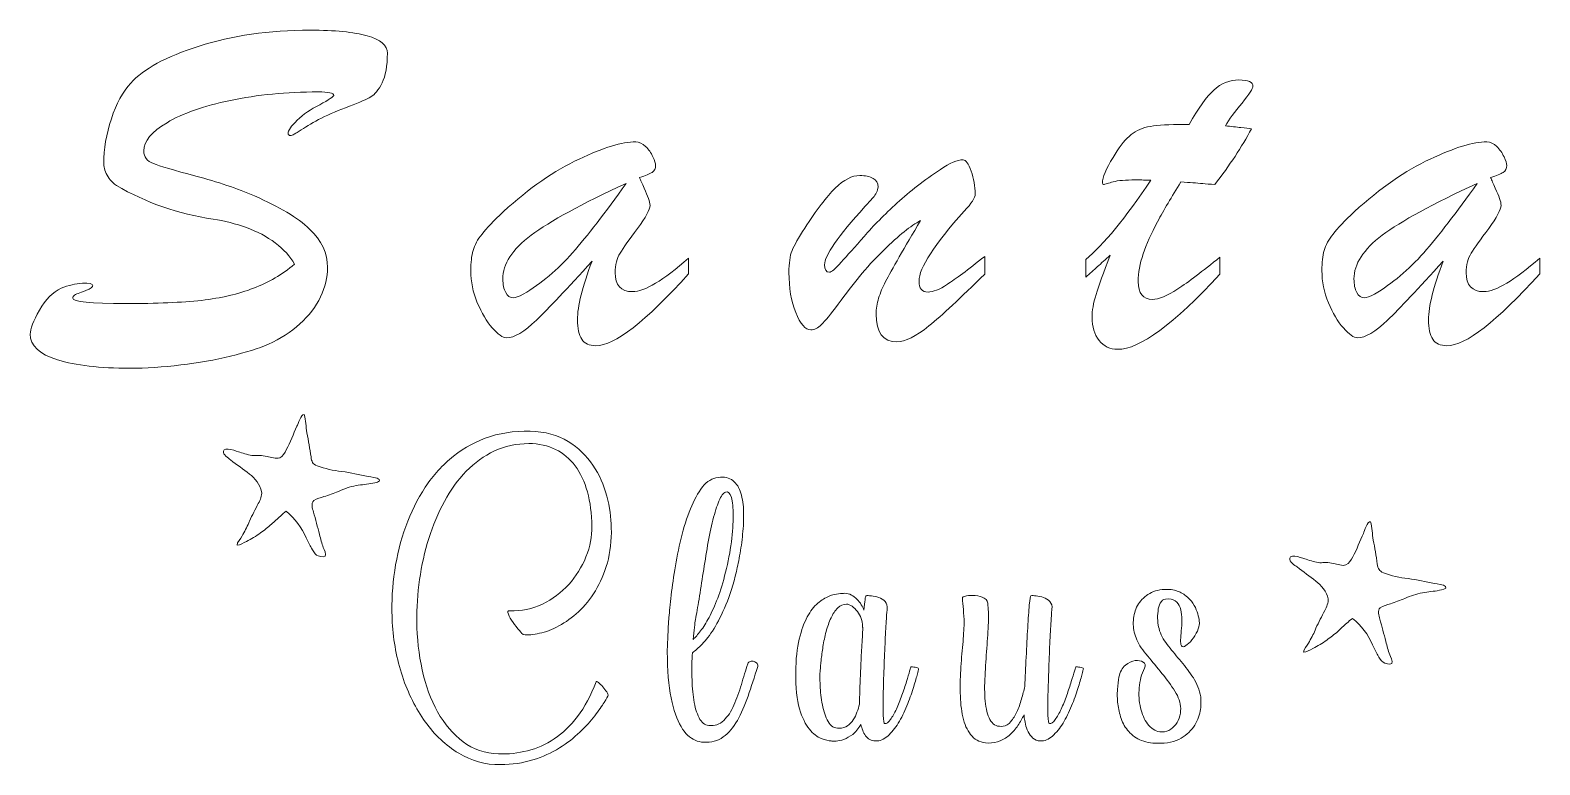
# Model space of a CAD drawing. Header units: inches. Extents: x 2 to 12.7, y -15.2 to -1.7.
# Drawn here: x 2.05 to 12.65, y -6.85 to -1.69 of the extents above; entities that cross this region are included whole.
import ezdxf

# ---------------------------------------------------------------- set-up
doc = ezdxf.new("R2010")
doc.units = ezdxf.units.IN
doc.header["$MEASUREMENT"] = 0
doc.layers.add('Layer 1', color=7, linetype='Continuous')

# ---------------------------------------------------------------- blocks, each defined once
blk = doc.blocks.new('block 2')
at = {"layer": 'Layer 1', "lineweight": 0}
for points, knots in [([(5.189, -3.604), (5.158, -3.531), (5.143, -3.456), (5.143, -3.378), (5.143, -3.322), (5.148, -3.274), (5.159, -3.237), (5.17, -3.199), (5.191, -3.16), (5.222, -3.121), (5.253, -3.081), (5.303, -3.029), (5.372, -2.964), (5.554, -2.798), (5.731, -2.675), (5.903, -2.595), (6.074, -2.514), (6.207, -2.474), (6.301, -2.474), (6.326, -2.474), (6.349, -2.485), (6.371, -2.506), (6.392, -2.527), (6.41, -2.551), (6.422, -2.579), (6.435, -2.606), (6.441, -2.627), (6.441, -2.64), (6.441, -2.661), (6.433, -2.677), (6.416, -2.688), (6.399, -2.698), (6.37, -2.71), (6.328, -2.724), (6.336, -2.744), (6.347, -2.768), (6.36, -2.798), (6.373, -2.828), (6.383, -2.853), (6.391, -2.871), (6.398, -2.89), (6.402, -2.906), (6.402, -2.921), (6.402, -2.95), (6.372, -3.003), (6.314, -3.082), (6.256, -3.16), (6.215, -3.218), (6.192, -3.256), (6.168, -3.293), (6.157, -3.338), (6.157, -3.392), (6.157, -3.481), (6.197, -3.526), (6.279, -3.526), (6.363, -3.526), (6.495, -3.447), (6.673, -3.29), (6.673, -3.29), (6.673, -3.4), (6.673, -3.4), (6.37, -3.737), (6.152, -3.906), (6.022, -3.906), (5.975, -3.906), (5.942, -3.89), (5.922, -3.86), (5.902, -3.829), (5.892, -3.784), (5.892, -3.724), (5.892, -3.629), (5.926, -3.491), (5.995, -3.311), (5.819, -3.506), (5.689, -3.644), (5.604, -3.726), (5.519, -3.809), (5.449, -3.85), (5.393, -3.85), (5.367, -3.85), (5.334, -3.827), (5.294, -3.781), (5.255, -3.736), (5.22, -3.677), (5.189, -3.604)], [0, 0, 0, 0, 1, 1, 1, 2, 2, 2, 3, 3, 3, 4, 4, 4, 5, 5, 5, 6, 6, 6, 7, 7, 7, 8, 8, 8, 9, 9, 9, 10, 10, 10, 11, 11, 11, 12, 12, 12, 13, 13, 13, 14, 14, 14, 15, 15, 15, 16, 16, 16, 17, 17, 17, 18, 18, 18, 19, 19, 19, 20, 20, 20, 21, 21, 21, 22, 22, 22, 23, 23, 23, 24, 24, 24, 25, 25, 25, 26, 26, 26, 27, 27, 27, 28, 28, 28, 28]), ([(5.368, -3.437), (5.368, -3.476), (5.375, -3.507), (5.388, -3.532), (5.401, -3.557), (5.419, -3.569), (5.442, -3.569), (5.455, -3.569), (5.479, -3.56), (5.512, -3.544), (5.638, -3.469), (5.753, -3.372), (5.858, -3.253), (5.962, -3.133), (6.088, -2.971), (6.234, -2.766), (5.922, -2.909), (5.7, -3.03), (5.567, -3.13), (5.434, -3.229), (5.368, -3.332), (5.368, -3.437)], [0, 0, 0, 0, 1, 1, 1, 2, 2, 2, 3, 3, 3, 4, 4, 4, 5, 5, 5, 6, 6, 6, 7, 7, 7, 7])]:
    blk.add_open_spline(points, degree=3, knots=knots, dxfattribs=at)
blk = doc.blocks.new('block 3')
at = {"layer": 'Layer 1', "lineweight": 0}
for points, knots in [([(11.166, -3.604), (11.135, -3.531), (11.12, -3.456), (11.12, -3.378), (11.12, -3.322), (11.125, -3.274), (11.136, -3.237), (11.147, -3.199), (11.168, -3.16), (11.199, -3.121), (11.23, -3.081), (11.28, -3.029), (11.348, -2.964), (11.531, -2.798), (11.708, -2.675), (11.88, -2.595), (12.051, -2.514), (12.184, -2.474), (12.277, -2.474), (12.303, -2.474), (12.326, -2.485), (12.348, -2.506), (12.369, -2.527), (12.386, -2.551), (12.399, -2.579), (12.412, -2.606), (12.418, -2.627), (12.418, -2.64), (12.418, -2.661), (12.409, -2.677), (12.393, -2.688), (12.376, -2.698), (12.346, -2.71), (12.304, -2.724), (12.313, -2.744), (12.324, -2.768), (12.337, -2.798), (12.35, -2.828), (12.36, -2.853), (12.367, -2.871), (12.375, -2.89), (12.378, -2.906), (12.378, -2.921), (12.378, -2.95), (12.349, -3.003), (12.291, -3.082), (12.233, -3.16), (12.192, -3.218), (12.168, -3.256), (12.145, -3.293), (12.133, -3.338), (12.133, -3.392), (12.133, -3.481), (12.174, -3.526), (12.256, -3.526), (12.34, -3.526), (12.471, -3.447), (12.65, -3.29), (12.65, -3.29), (12.65, -3.4), (12.65, -3.4), (12.346, -3.737), (12.129, -3.906), (11.998, -3.906), (11.952, -3.906), (11.918, -3.89), (11.898, -3.86), (11.879, -3.829), (11.869, -3.784), (11.869, -3.724), (11.869, -3.629), (11.903, -3.491), (11.971, -3.311), (11.796, -3.506), (11.666, -3.644), (11.581, -3.726), (11.495, -3.809), (11.425, -3.85), (11.37, -3.85), (11.344, -3.85), (11.311, -3.827), (11.271, -3.781), (11.231, -3.736), (11.196, -3.677), (11.166, -3.604)], [0, 0, 0, 0, 1, 1, 1, 2, 2, 2, 3, 3, 3, 4, 4, 4, 5, 5, 5, 6, 6, 6, 7, 7, 7, 8, 8, 8, 9, 9, 9, 10, 10, 10, 11, 11, 11, 12, 12, 12, 13, 13, 13, 14, 14, 14, 15, 15, 15, 16, 16, 16, 17, 17, 17, 18, 18, 18, 19, 19, 19, 20, 20, 20, 21, 21, 21, 22, 22, 22, 23, 23, 23, 24, 24, 24, 25, 25, 25, 26, 26, 26, 27, 27, 27, 28, 28, 28, 28]), ([(11.345, -3.437), (11.345, -3.476), (11.351, -3.507), (11.365, -3.532), (11.378, -3.557), (11.396, -3.569), (11.419, -3.569), (11.432, -3.569), (11.455, -3.56), (11.489, -3.544), (11.615, -3.469), (11.73, -3.372), (11.835, -3.253), (11.939, -3.133), (12.064, -2.971), (12.211, -2.766), (11.899, -2.909), (11.676, -3.03), (11.544, -3.13), (11.411, -3.229), (11.345, -3.332), (11.345, -3.437)], [0, 0, 0, 0, 1, 1, 1, 2, 2, 2, 3, 3, 3, 4, 4, 4, 5, 5, 5, 6, 6, 6, 7, 7, 7, 7])]:
    blk.add_open_spline(points, degree=3, knots=knots, dxfattribs=at)
blk = doc.blocks.new('block 4')
at = {"layer": 'Layer 1', "lineweight": 0}
for points, knots in [([(6.614, -5.285), (6.631, -5.209), (6.652, -5.139), (6.676, -5.076), (6.7, -5.012), (6.727, -4.958), (6.758, -4.914), (6.789, -4.869), (6.824, -4.843), (6.864, -4.834), (6.909, -4.824), (6.946, -4.828), (6.974, -4.846), (7.002, -4.864), (7.022, -4.891), (7.035, -4.928), (7.048, -4.964), (7.056, -5.007), (7.058, -5.057), (7.06, -5.107), (7.059, -5.158), (7.054, -5.21), (7.049, -5.262), (7.043, -5.313), (7.034, -5.363), (7.025, -5.413), (7.017, -5.455), (7.008, -5.491), (6.987, -5.583), (6.963, -5.661), (6.935, -5.726), (6.907, -5.792), (6.879, -5.847), (6.851, -5.893), (6.822, -5.939), (6.795, -5.975), (6.768, -6.001), (6.742, -6.028), (6.719, -6.048), (6.699, -6.062), (6.696, -6.116), (6.695, -6.172), (6.696, -6.231), (6.697, -6.29), (6.701, -6.344), (6.709, -6.394), (6.717, -6.444), (6.729, -6.486), (6.746, -6.519), (6.763, -6.552), (6.785, -6.57), (6.814, -6.573), (6.856, -6.578), (6.891, -6.566), (6.919, -6.538), (6.948, -6.511), (6.972, -6.474), (6.991, -6.43), (7.011, -6.386), (7.028, -6.337), (7.043, -6.286), (7.058, -6.234), (7.073, -6.186), (7.088, -6.141), (7.091, -6.131), (7.098, -6.125), (7.106, -6.123), (7.115, -6.12), (7.123, -6.121), (7.132, -6.124), (7.141, -6.127), (7.148, -6.132), (7.153, -6.138), (7.159, -6.145), (7.16, -6.152), (7.158, -6.16), (7.135, -6.233), (7.112, -6.302), (7.09, -6.367), (7.067, -6.432), (7.042, -6.49), (7.015, -6.538), (6.987, -6.587), (6.954, -6.626), (6.916, -6.654), (6.879, -6.682), (6.832, -6.695), (6.777, -6.691), (6.737, -6.689), (6.7, -6.672), (6.666, -6.641), (6.632, -6.61), (6.604, -6.561), (6.58, -6.495), (6.557, -6.428), (6.54, -6.341), (6.53, -6.234), (6.52, -6.126), (6.521, -5.996), (6.532, -5.841), (6.535, -5.809), (6.539, -5.763), (6.545, -5.703), (6.551, -5.643), (6.56, -5.578), (6.571, -5.506), (6.582, -5.435), (6.596, -5.361), (6.614, -5.285)], [0, 0, 0, 0, 1, 1, 1, 2, 2, 2, 3, 3, 3, 4, 4, 4, 5, 5, 5, 6, 6, 6, 7, 7, 7, 8, 8, 8, 9, 9, 9, 10, 10, 10, 11, 11, 11, 12, 12, 12, 13, 13, 13, 14, 14, 14, 15, 15, 15, 16, 16, 16, 17, 17, 17, 18, 18, 18, 19, 19, 19, 20, 20, 20, 21, 21, 21, 22, 22, 22, 23, 23, 23, 24, 24, 24, 25, 25, 25, 26, 26, 26, 27, 27, 27, 28, 28, 28, 29, 29, 29, 30, 30, 30, 31, 31, 31, 32, 32, 32, 33, 33, 33, 34, 34, 34, 35, 35, 35, 36, 36, 36, 36]), ([(6.704, -5.969), (6.72, -5.954), (6.738, -5.934), (6.757, -5.909), (6.776, -5.884), (6.796, -5.852), (6.816, -5.814), (6.837, -5.777), (6.857, -5.732), (6.877, -5.679), (6.896, -5.627), (6.915, -5.566), (6.932, -5.497), (6.951, -5.425), (6.964, -5.354), (6.973, -5.284), (6.981, -5.214), (6.986, -5.152), (6.986, -5.098), (6.986, -5.044), (6.981, -5.002), (6.973, -4.971), (6.964, -4.94), (6.951, -4.928), (6.932, -4.934), (6.916, -4.94), (6.901, -4.961), (6.886, -4.997), (6.871, -5.033), (6.857, -5.077), (6.843, -5.13), (6.83, -5.183), (6.817, -5.242), (6.806, -5.307), (6.795, -5.372), (6.785, -5.437), (6.775, -5.501), (6.765, -5.566), (6.755, -5.627), (6.746, -5.685), (6.737, -5.742), (6.728, -5.791), (6.721, -5.83), (6.719, -5.841), (6.716, -5.859), (6.713, -5.884), (6.71, -5.909), (6.707, -5.937), (6.704, -5.969)], [0, 0, 0, 0, 1, 1, 1, 2, 2, 2, 3, 3, 3, 4, 4, 4, 5, 5, 5, 6, 6, 6, 7, 7, 7, 8, 8, 8, 9, 9, 9, 10, 10, 10, 11, 11, 11, 12, 12, 12, 13, 13, 13, 14, 14, 14, 15, 15, 15, 16, 16, 16, 16])]:
    blk.add_open_spline(points, degree=3, knots=knots, dxfattribs=at)
blk = doc.blocks.new('block 5')
at = {"layer": 'Layer 1', "lineweight": 0}
for points, knots in [([(8.039, -6.357), (8.038, -6.414), (8.038, -6.462), (8.039, -6.501), (8.041, -6.54), (8.044, -6.56), (8.049, -6.56), (8.062, -6.561), (8.076, -6.552), (8.09, -6.532), (8.104, -6.512), (8.118, -6.487), (8.132, -6.458), (8.145, -6.428), (8.158, -6.396), (8.171, -6.361), (8.183, -6.327), (8.194, -6.295), (8.203, -6.265), (8.212, -6.236), (8.22, -6.211), (8.225, -6.191), (8.231, -6.171), (8.234, -6.162), (8.236, -6.162), (8.237, -6.162), (8.24, -6.162), (8.246, -6.162), (8.251, -6.163), (8.257, -6.164), (8.263, -6.164), (8.27, -6.165), (8.275, -6.166), (8.28, -6.168), (8.285, -6.17), (8.287, -6.173), (8.287, -6.176), (8.287, -6.179), (8.284, -6.193), (8.277, -6.219), (8.27, -6.245), (8.261, -6.277), (8.249, -6.314), (8.238, -6.352), (8.223, -6.393), (8.205, -6.436), (8.187, -6.48), (8.167, -6.52), (8.145, -6.557), (8.123, -6.593), (8.098, -6.623), (8.071, -6.648), (8.044, -6.672), (8.015, -6.683), (7.986, -6.682), (7.97, -6.682), (7.956, -6.678), (7.945, -6.672), (7.934, -6.665), (7.924, -6.656), (7.915, -6.645), (7.907, -6.634), (7.9, -6.621), (7.895, -6.608), (7.89, -6.594), (7.886, -6.581), (7.882, -6.567), (7.865, -6.597), (7.846, -6.619), (7.825, -6.636), (7.804, -6.652), (7.783, -6.663), (7.763, -6.671), (7.742, -6.678), (7.724, -6.682), (7.708, -6.683), (7.692, -6.683), (7.68, -6.683), (7.673, -6.682), (7.655, -6.681), (7.633, -6.675), (7.604, -6.664), (7.576, -6.654), (7.548, -6.632), (7.521, -6.599), (7.494, -6.567), (7.471, -6.519), (7.451, -6.456), (7.432, -6.393), (7.423, -6.308), (7.425, -6.2), (7.426, -6.108), (7.434, -6.03), (7.45, -5.966), (7.465, -5.903), (7.484, -5.85), (7.506, -5.81), (7.528, -5.769), (7.553, -5.737), (7.58, -5.714), (7.607, -5.692), (7.634, -5.675), (7.659, -5.665), (7.684, -5.655), (7.706, -5.65), (7.725, -5.648), (7.745, -5.646), (7.759, -5.645), (7.767, -5.645), (7.786, -5.645), (7.802, -5.649), (7.816, -5.657), (7.83, -5.665), (7.843, -5.675), (7.855, -5.687), (7.867, -5.698), (7.877, -5.711), (7.885, -5.725), (7.893, -5.738), (7.899, -5.751), (7.904, -5.763), (7.907, -5.733), (7.909, -5.708), (7.912, -5.69), (7.914, -5.672), (7.916, -5.663), (7.919, -5.662), (7.926, -5.66), (7.939, -5.661), (7.956, -5.663), (7.973, -5.664), (7.991, -5.668), (8.008, -5.675), (8.025, -5.681), (8.04, -5.69), (8.052, -5.703), (8.065, -5.716), (8.07, -5.734), (8.067, -5.756), (8.066, -5.761), (8.064, -5.784), (8.062, -5.825), (8.059, -5.867), (8.056, -5.917), (8.053, -5.977), (8.05, -6.037), (8.047, -6.101), (8.045, -6.169), (8.042, -6.237), (8.041, -6.299), (8.039, -6.357)], [0, 0, 0, 0, 1, 1, 1, 2, 2, 2, 3, 3, 3, 4, 4, 4, 5, 5, 5, 6, 6, 6, 7, 7, 7, 8, 8, 8, 9, 9, 9, 10, 10, 10, 11, 11, 11, 12, 12, 12, 13, 13, 13, 14, 14, 14, 15, 15, 15, 16, 16, 16, 17, 17, 17, 18, 18, 18, 19, 19, 19, 20, 20, 20, 21, 21, 21, 22, 22, 22, 23, 23, 23, 24, 24, 24, 25, 25, 25, 26, 26, 26, 27, 27, 27, 28, 28, 28, 29, 29, 29, 30, 30, 30, 31, 31, 31, 32, 32, 32, 33, 33, 33, 34, 34, 34, 35, 35, 35, 36, 36, 36, 37, 37, 37, 38, 38, 38, 39, 39, 39, 40, 40, 40, 41, 41, 41, 42, 42, 42, 43, 43, 43, 44, 44, 44, 45, 45, 45, 46, 46, 46, 47, 47, 47, 48, 48, 48, 49, 49, 49, 50, 50, 50, 50]), ([(7.897, -5.884), (7.894, -5.886), (7.893, -5.883), (7.893, -5.873), (7.894, -5.857), (7.892, -5.84), (7.885, -5.822), (7.878, -5.804), (7.869, -5.788), (7.858, -5.773), (7.847, -5.758), (7.834, -5.746), (7.821, -5.736), (7.807, -5.726), (7.794, -5.721), (7.782, -5.721), (7.759, -5.721), (7.738, -5.73), (7.72, -5.748), (7.702, -5.766), (7.686, -5.789), (7.673, -5.818), (7.659, -5.847), (7.648, -5.879), (7.638, -5.914), (7.629, -5.95), (7.622, -5.984), (7.616, -6.019), (7.611, -6.054), (7.606, -6.086), (7.603, -6.115), (7.6, -6.145), (7.598, -6.168), (7.597, -6.186), (7.594, -6.21), (7.594, -6.245), (7.596, -6.291), (7.598, -6.337), (7.603, -6.382), (7.612, -6.428), (7.62, -6.474), (7.634, -6.513), (7.652, -6.546), (7.671, -6.578), (7.697, -6.594), (7.73, -6.593), (7.754, -6.593), (7.773, -6.587), (7.789, -6.575), (7.805, -6.564), (7.819, -6.549), (7.829, -6.533), (7.84, -6.516), (7.848, -6.498), (7.855, -6.479), (7.862, -6.46), (7.868, -6.442), (7.873, -6.424), (7.873, -6.392), (7.874, -6.354), (7.875, -6.311), (7.877, -6.267), (7.879, -6.22), (7.881, -6.172), (7.883, -6.123), (7.885, -6.074), (7.888, -6.025), (7.892, -5.975), (7.894, -5.928), (7.897, -5.884)], [0, 0, 0, 0, 1, 1, 1, 2, 2, 2, 3, 3, 3, 4, 4, 4, 5, 5, 5, 6, 6, 6, 7, 7, 7, 8, 8, 8, 9, 9, 9, 10, 10, 10, 11, 11, 11, 12, 12, 12, 13, 13, 13, 14, 14, 14, 15, 15, 15, 16, 16, 16, 17, 17, 17, 18, 18, 18, 19, 19, 19, 20, 20, 20, 21, 21, 21, 22, 22, 22, 23, 23, 23, 23])]:
    blk.add_open_spline(points, degree=3, knots=knots, dxfattribs=at)

msp = doc.modelspace()

# ---------------------------------------------------------------- linework, layer by layer
at = {"layer": 'Layer 1', "lineweight": 0}
for points, knots in [([(2.241, -4.005), (2.113, -3.965), (2.049, -3.905), (2.049, -3.824), (2.049, -3.788), (2.071, -3.732), (2.114, -3.656), (2.157, -3.58), (2.208, -3.529), (2.267, -3.502), (2.318, -3.482), (2.368, -3.47), (2.416, -3.467), (2.464, -3.464), (2.488, -3.47), (2.488, -3.484), (2.488, -3.488), (2.487, -3.491), (2.483, -3.495), (2.479, -3.499), (2.475, -3.502), (2.47, -3.504), (2.465, -3.506), (2.461, -3.509), (2.456, -3.511), (2.432, -3.521), (2.412, -3.528), (2.397, -3.534), (2.382, -3.539), (2.37, -3.545), (2.361, -3.55), (2.352, -3.555), (2.348, -3.563), (2.348, -3.572), (2.348, -3.598), (2.472, -3.61), (2.721, -3.61), (2.937, -3.61), (3.114, -3.602), (3.252, -3.587), (3.39, -3.571), (3.511, -3.543), (3.617, -3.502), (3.723, -3.461), (3.819, -3.405), (3.905, -3.333), (3.875, -3.278), (3.83, -3.228), (3.77, -3.184), (3.71, -3.139), (3.643, -3.103), (3.568, -3.076), (3.493, -3.049), (3.414, -3.029), (3.333, -3.016), (3.09, -2.98), (2.864, -2.902), (2.654, -2.78), (2.636, -2.771), (2.617, -2.75), (2.596, -2.719), (2.576, -2.688), (2.566, -2.658), (2.566, -2.629), (2.566, -2.523), (2.583, -2.418), (2.619, -2.311), (2.654, -2.205), (2.7, -2.122), (2.755, -2.062), (2.844, -1.962), (3.003, -1.875), (3.235, -1.801), (3.466, -1.727), (3.726, -1.689), (4.015, -1.689), (4.188, -1.689), (4.321, -1.703), (4.416, -1.729), (4.51, -1.755), (4.557, -1.796), (4.557, -1.851), (4.557, -1.941), (4.545, -2.011), (4.52, -2.06), (4.495, -2.109), (4.469, -2.142), (4.441, -2.158), (4.413, -2.174), (4.363, -2.196), (4.292, -2.224), (4.217, -2.25), (4.151, -2.278), (4.095, -2.307), (4.039, -2.336), (3.992, -2.363), (3.952, -2.39), (3.912, -2.416), (3.888, -2.429), (3.878, -2.429), (3.866, -2.429), (3.86, -2.424), (3.86, -2.415), (3.86, -2.394), (3.881, -2.364), (3.924, -2.322), (3.967, -2.281), (4.019, -2.244), (4.082, -2.213), (4.148, -2.178), (4.181, -2.156), (4.181, -2.147), (4.181, -2.131), (4.144, -2.123), (4.071, -2.123), (3.849, -2.123), (3.644, -2.143), (3.455, -2.183), (3.267, -2.222), (3.118, -2.274), (3.01, -2.339), (2.901, -2.404), (2.847, -2.47), (2.847, -2.537), (2.847, -2.579), (2.869, -2.609), (2.914, -2.626), (2.959, -2.644), (3.058, -2.673), (3.212, -2.714), (3.366, -2.755), (3.503, -2.801), (3.624, -2.854), (3.798, -2.929), (3.927, -3.006), (4.011, -3.086), (4.095, -3.167), (4.137, -3.257), (4.137, -3.356), (4.137, -3.425), (4.121, -3.494), (4.088, -3.563), (4.055, -3.632), (4.007, -3.695), (3.943, -3.752), (3.879, -3.81), (3.806, -3.857), (3.723, -3.895), (3.652, -3.925), (3.563, -3.953), (3.456, -3.979), (3.349, -4.006), (3.232, -4.026), (3.107, -4.041), (2.981, -4.056), (2.862, -4.064), (2.748, -4.064), (2.538, -4.064), (2.369, -4.044), (2.241, -4.005)], [0, 0, 0, 0, 1, 1, 1, 2, 2, 2, 3, 3, 3, 4, 4, 4, 5, 5, 5, 6, 6, 6, 7, 7, 7, 8, 8, 8, 9, 9, 9, 10, 10, 10, 11, 11, 11, 12, 12, 12, 13, 13, 13, 14, 14, 14, 15, 15, 15, 16, 16, 16, 17, 17, 17, 18, 18, 18, 19, 19, 19, 20, 20, 20, 21, 21, 21, 22, 22, 22, 23, 23, 23, 24, 24, 24, 25, 25, 25, 26, 26, 26, 27, 27, 27, 28, 28, 28, 29, 29, 29, 30, 30, 30, 31, 31, 31, 32, 32, 32, 33, 33, 33, 34, 34, 34, 35, 35, 35, 36, 36, 36, 37, 37, 37, 38, 38, 38, 39, 39, 39, 40, 40, 40, 41, 41, 41, 42, 42, 42, 43, 43, 43, 44, 44, 44, 45, 45, 45, 46, 46, 46, 47, 47, 47, 48, 48, 48, 49, 49, 49, 50, 50, 50, 51, 51, 51, 52, 52, 52, 53, 53, 53, 53]), ([(9.544, -3.35), (9.557, -3.339), (9.571, -3.326), (9.586, -3.312), (9.601, -3.299), (9.617, -3.284), (9.633, -3.27), (9.585, -3.394), (9.552, -3.486), (9.534, -3.547), (9.515, -3.608), (9.506, -3.661), (9.506, -3.706), (9.506, -3.772), (9.522, -3.826), (9.555, -3.868), (9.588, -3.91), (9.632, -3.931), (9.686, -3.931), (9.84, -3.931), (10.08, -3.755), (10.404, -3.403), (10.404, -3.403), (10.404, -3.283), (10.404, -3.283), (10.28, -3.383), (10.182, -3.458), (10.108, -3.507), (10.034, -3.555), (9.974, -3.58), (9.929, -3.58), (9.863, -3.58), (9.83, -3.538), (9.83, -3.455), (9.83, -3.394), (9.841, -3.329), (9.865, -3.261), (9.888, -3.193), (9.922, -3.117), (9.966, -3.035), (10.009, -2.953), (10.064, -2.86), (10.129, -2.755), (10.162, -2.758), (10.191, -2.76), (10.214, -2.761), (10.237, -2.763), (10.261, -2.765), (10.283, -2.767), (10.306, -2.769), (10.334, -2.771), (10.368, -2.773), (10.471, -2.64), (10.557, -2.51), (10.625, -2.382), (10.607, -2.38), (10.583, -2.377), (10.551, -2.373), (10.519, -2.37), (10.483, -2.366), (10.442, -2.361), (10.468, -2.318), (10.507, -2.264), (10.559, -2.201), (10.61, -2.137), (10.636, -2.098), (10.636, -2.084), (10.636, -2.054), (10.603, -2.039), (10.537, -2.039), (10.471, -2.039), (10.412, -2.062), (10.361, -2.11), (10.309, -2.157), (10.252, -2.238), (10.188, -2.352), (10.188, -2.352), (10.111, -2.352), (10.111, -2.352), (10.018, -2.352), (9.946, -2.358), (9.895, -2.369), (9.844, -2.38), (9.801, -2.402), (9.766, -2.435), (9.73, -2.467), (9.693, -2.517), (9.653, -2.584), (9.604, -2.663), (9.579, -2.723), (9.579, -2.762), (9.579, -2.769), (9.582, -2.773), (9.587, -2.773), (9.591, -2.773), (9.6, -2.771), (9.613, -2.767), (9.625, -2.763), (9.639, -2.759), (9.653, -2.755), (9.688, -2.745), (9.741, -2.741), (9.812, -2.741), (9.833, -2.741), (9.852, -2.741), (9.867, -2.742), (9.883, -2.742), (9.9, -2.743), (9.918, -2.744), (9.739, -3.01), (9.587, -3.195), (9.461, -3.301), (9.461, -3.301), (9.461, -3.425), (9.461, -3.425), (9.475, -3.412), (9.489, -3.399), (9.504, -3.386), (9.518, -3.374), (9.532, -3.362), (9.544, -3.35)], [0, 0, 0, 0, 1, 1, 1, 2, 2, 2, 3, 3, 3, 4, 4, 4, 5, 5, 5, 6, 6, 6, 7, 7, 7, 8, 8, 8, 9, 9, 9, 10, 10, 10, 11, 11, 11, 12, 12, 12, 13, 13, 13, 14, 14, 14, 15, 15, 15, 16, 16, 16, 17, 17, 17, 18, 18, 18, 19, 19, 19, 20, 20, 20, 21, 21, 21, 22, 22, 22, 23, 23, 23, 24, 24, 24, 25, 25, 25, 26, 26, 26, 27, 27, 27, 28, 28, 28, 29, 29, 29, 30, 30, 30, 31, 31, 31, 32, 32, 32, 33, 33, 33, 34, 34, 34, 35, 35, 35, 36, 36, 36, 37, 37, 37, 38, 38, 38, 39, 39, 39, 40, 40, 40, 40]), ([(7.531, -3.794), (7.557, -3.794), (7.581, -3.782), (7.606, -3.757), (7.631, -3.732), (7.67, -3.684), (7.723, -3.613), (7.777, -3.542), (7.827, -3.477), (7.873, -3.419), (7.92, -3.36), (7.977, -3.299), (8.044, -3.234), (8.148, -3.131), (8.234, -3.062), (8.302, -3.027), (8.245, -3.122), (8.196, -3.207), (8.152, -3.282), (8.109, -3.357), (8.077, -3.414), (8.056, -3.455), (8.035, -3.495), (8.019, -3.533), (8.007, -3.571), (7.995, -3.608), (7.989, -3.646), (7.989, -3.684), (7.989, -3.814), (8.038, -3.878), (8.136, -3.878), (8.194, -3.878), (8.268, -3.841), (8.36, -3.767), (8.451, -3.692), (8.582, -3.571), (8.752, -3.403), (8.752, -3.403), (8.752, -3.279), (8.752, -3.279), (8.633, -3.373), (8.546, -3.438), (8.49, -3.474), (8.434, -3.511), (8.389, -3.529), (8.354, -3.529), (8.312, -3.529), (8.291, -3.503), (8.291, -3.452), (8.291, -3.359), (8.397, -3.196), (8.608, -2.96), (8.66, -2.906), (8.685, -2.866), (8.685, -2.84), (8.685, -2.786), (8.676, -2.732), (8.657, -2.679), (8.639, -2.627), (8.62, -2.6), (8.601, -2.6), (8.559, -2.6), (8.506, -2.622), (8.442, -2.667), (8.328, -2.742), (8.227, -2.821), (8.137, -2.903), (8.048, -2.984), (7.97, -3.063), (7.905, -3.138), (7.84, -3.213), (7.786, -3.273), (7.745, -3.319), (7.703, -3.366), (7.675, -3.389), (7.661, -3.389), (7.638, -3.389), (7.627, -3.371), (7.627, -3.337), (7.627, -3.274), (7.722, -3.138), (7.911, -2.928), (7.94, -2.897), (7.959, -2.876), (7.968, -2.865), (7.977, -2.854), (7.985, -2.842), (7.992, -2.829), (7.999, -2.816), (8.003, -2.803), (8.003, -2.791), (8.003, -2.764), (7.991, -2.743), (7.968, -2.73), (7.945, -2.717), (7.914, -2.71), (7.875, -2.71), (7.82, -2.71), (7.762, -2.74), (7.702, -2.799), (7.642, -2.859), (7.571, -2.952), (7.488, -3.079), (7.444, -3.148), (7.414, -3.2), (7.399, -3.238), (7.384, -3.275), (7.377, -3.326), (7.377, -3.392), (7.377, -3.499), (7.393, -3.593), (7.425, -3.673), (7.458, -3.754), (7.493, -3.794), (7.531, -3.794)], [0, 0, 0, 0, 1, 1, 1, 2, 2, 2, 3, 3, 3, 4, 4, 4, 5, 5, 5, 6, 6, 6, 7, 7, 7, 8, 8, 8, 9, 9, 9, 10, 10, 10, 11, 11, 11, 12, 12, 12, 13, 13, 13, 14, 14, 14, 15, 15, 15, 16, 16, 16, 17, 17, 17, 18, 18, 18, 19, 19, 19, 20, 20, 20, 21, 21, 21, 22, 22, 22, 23, 23, 23, 24, 24, 24, 25, 25, 25, 26, 26, 26, 27, 27, 27, 28, 28, 28, 29, 29, 29, 30, 30, 30, 31, 31, 31, 32, 32, 32, 33, 33, 33, 34, 34, 34, 35, 35, 35, 36, 36, 36, 37, 37, 37, 38, 38, 38, 38]), ([(3.744, -5.159), (3.764, -5.14), (3.785, -5.121), (3.806, -5.103), (3.818, -5.093), (3.833, -5.076), (3.847, -5.069), (3.907, -5.12), (3.958, -5.183), (3.988, -5.256), (3.997, -5.281), (4.012, -5.305), (4.025, -5.328), (4.034, -5.343), (4.045, -5.367), (4.06, -5.377), (4.069, -5.383), (4.112, -5.396), (4.121, -5.385), (4.131, -5.373), (4.112, -5.335), (4.107, -5.324), (4.096, -5.293), (4.089, -5.263), (4.081, -5.231), (4.067, -5.179), (4.053, -5.126), (4.038, -5.074), (4.031, -5.049), (4.018, -5.014), (4.042, -4.994), (4.06, -4.979), (4.091, -4.973), (4.112, -4.966), (4.146, -4.954), (4.18, -4.943), (4.213, -4.929), (4.254, -4.911), (4.294, -4.897), (4.338, -4.888), (4.377, -4.881), (4.417, -4.88), (4.456, -4.872), (4.469, -4.87), (4.514, -4.861), (4.5, -4.845), (4.486, -4.83), (4.441, -4.828), (4.423, -4.825), (4.36, -4.813), (4.3, -4.797), (4.236, -4.789), (4.178, -4.783), (4.118, -4.77), (4.064, -4.749), (4.031, -4.736), (4.026, -4.72), (4.021, -4.687), (4.012, -4.631), (4.003, -4.574), (3.992, -4.518), (3.984, -4.476), (3.986, -4.43), (3.972, -4.389), (3.952, -4.385), (3.93, -4.457), (3.922, -4.472), (3.896, -4.526), (3.878, -4.584), (3.847, -4.637), (3.837, -4.655), (3.822, -4.686), (3.801, -4.693), (3.774, -4.703), (3.74, -4.688), (3.713, -4.684), (3.695, -4.681), (3.677, -4.677), (3.659, -4.676), (3.645, -4.676), (3.632, -4.679), (3.618, -4.677), (3.585, -4.675), (3.553, -4.664), (3.521, -4.654), (3.503, -4.649), (3.412, -4.612), (3.406, -4.646), (3.401, -4.67), (3.44, -4.696), (3.456, -4.708), (3.5, -4.741), (3.545, -4.773), (3.589, -4.807), (3.624, -4.834), (3.667, -4.885), (3.674, -4.93), (3.678, -4.96), (3.665, -4.988), (3.651, -5.014), (3.63, -5.054), (3.608, -5.096), (3.59, -5.138), (3.588, -5.142), (3.586, -5.146), (3.584, -5.15), (3.571, -5.182), (3.553, -5.212), (3.537, -5.242), (3.527, -5.261), (3.501, -5.284), (3.502, -5.306), (3.523, -5.308), (3.549, -5.29), (3.567, -5.281), (3.603, -5.263), (3.634, -5.244), (3.666, -5.22), (3.693, -5.2), (3.721, -5.182), (3.744, -5.159)], [0, 0, 0, 0, 1, 1, 1, 2, 2, 2, 3, 3, 3, 4, 4, 4, 5, 5, 5, 6, 6, 6, 7, 7, 7, 8, 8, 8, 9, 9, 9, 10, 10, 10, 11, 11, 11, 12, 12, 12, 13, 13, 13, 14, 14, 14, 15, 15, 15, 16, 16, 16, 17, 17, 17, 18, 18, 18, 19, 19, 19, 20, 20, 20, 21, 21, 21, 22, 22, 22, 23, 23, 23, 24, 24, 24, 25, 25, 25, 26, 26, 26, 27, 27, 27, 28, 28, 28, 29, 29, 29, 30, 30, 30, 31, 31, 31, 32, 32, 32, 33, 33, 33, 34, 34, 34, 35, 35, 35, 36, 36, 36, 37, 37, 37, 38, 38, 38, 39, 39, 39, 40, 40, 40, 40]), ([(4.663, -6.228), (4.703, -6.349), (4.757, -6.456), (4.823, -6.548), (4.89, -6.64), (4.968, -6.713), (5.058, -6.768), (5.147, -6.823), (5.245, -6.85), (5.351, -6.848), (5.434, -6.848), (5.51, -6.837), (5.579, -6.815), (5.648, -6.793), (5.71, -6.765), (5.765, -6.731), (5.82, -6.697), (5.868, -6.66), (5.909, -6.62), (5.951, -6.58), (5.985, -6.541), (6.014, -6.505), (6.042, -6.469), (6.064, -6.437), (6.08, -6.411), (6.095, -6.384), (6.105, -6.367), (6.108, -6.36), (6.109, -6.357), (6.106, -6.35), (6.098, -6.338), (6.09, -6.327), (6.081, -6.315), (6.07, -6.302), (6.06, -6.29), (6.05, -6.28), (6.04, -6.272), (6.03, -6.264), (6.024, -6.262), (6.023, -6.267), (5.986, -6.363), (5.943, -6.444), (5.893, -6.51), (5.843, -6.575), (5.788, -6.627), (5.729, -6.667), (5.669, -6.706), (5.607, -6.735), (5.541, -6.751), (5.475, -6.768), (5.407, -6.775), (5.338, -6.773), (5.243, -6.77), (5.16, -6.742), (5.089, -6.688), (5.018, -6.634), (4.958, -6.564), (4.91, -6.478), (4.862, -6.391), (4.826, -6.293), (4.802, -6.183), (4.778, -6.073), (4.765, -5.96), (4.764, -5.844), (4.763, -5.747), (4.769, -5.648), (4.783, -5.549), (4.798, -5.449), (4.819, -5.353), (4.848, -5.26), (4.877, -5.168), (4.914, -5.081), (4.958, -5), (5.001, -4.919), (5.053, -4.848), (5.111, -4.788), (5.17, -4.727), (5.236, -4.68), (5.309, -4.645), (5.383, -4.611), (5.463, -4.593), (5.551, -4.593), (5.621, -4.593), (5.684, -4.607), (5.738, -4.634), (5.792, -4.661), (5.838, -4.7), (5.876, -4.75), (5.914, -4.8), (5.942, -4.861), (5.962, -4.933), (5.982, -5.005), (5.992, -5.086), (5.993, -5.175), (5.995, -5.245), (5.981, -5.316), (5.952, -5.389), (5.923, -5.461), (5.882, -5.526), (5.831, -5.583), (5.779, -5.64), (5.717, -5.686), (5.646, -5.721), (5.575, -5.755), (5.498, -5.771), (5.416, -5.767), (5.402, -5.766), (5.399, -5.774), (5.407, -5.791), (5.414, -5.809), (5.425, -5.828), (5.44, -5.849), (5.455, -5.87), (5.469, -5.889), (5.484, -5.907), (5.499, -5.925), (5.508, -5.934), (5.512, -5.934), (5.544, -5.939), (5.582, -5.936), (5.626, -5.926), (5.67, -5.917), (5.715, -5.899), (5.762, -5.874), (5.809, -5.848), (5.855, -5.815), (5.899, -5.775), (5.943, -5.734), (5.983, -5.685), (6.018, -5.627), (6.054, -5.57), (6.081, -5.504), (6.102, -5.43), (6.122, -5.356), (6.132, -5.274), (6.13, -5.184), (6.129, -5.114), (6.118, -5.04), (6.098, -4.962), (6.078, -4.884), (6.045, -4.812), (6.001, -4.745), (5.956, -4.678), (5.898, -4.623), (5.826, -4.578), (5.754, -4.533), (5.665, -4.509), (5.56, -4.506), (5.444, -4.504), (5.339, -4.52), (5.245, -4.555), (5.152, -4.591), (5.068, -4.64), (4.994, -4.704), (4.92, -4.769), (4.856, -4.844), (4.803, -4.931), (4.75, -5.018), (4.707, -5.112), (4.673, -5.213), (4.64, -5.313), (4.617, -5.418), (4.603, -5.526), (4.589, -5.635), (4.586, -5.743), (4.592, -5.85), (4.599, -5.981), (4.623, -6.107), (4.663, -6.228)], [0, 0, 0, 0, 1, 1, 1, 2, 2, 2, 3, 3, 3, 4, 4, 4, 5, 5, 5, 6, 6, 6, 7, 7, 7, 8, 8, 8, 9, 9, 9, 10, 10, 10, 11, 11, 11, 12, 12, 12, 13, 13, 13, 14, 14, 14, 15, 15, 15, 16, 16, 16, 17, 17, 17, 18, 18, 18, 19, 19, 19, 20, 20, 20, 21, 21, 21, 22, 22, 22, 23, 23, 23, 24, 24, 24, 25, 25, 25, 26, 26, 26, 27, 27, 27, 28, 28, 28, 29, 29, 29, 30, 30, 30, 31, 31, 31, 32, 32, 32, 33, 33, 33, 34, 34, 34, 35, 35, 35, 36, 36, 36, 37, 37, 37, 38, 38, 38, 39, 39, 39, 40, 40, 40, 41, 41, 41, 42, 42, 42, 43, 43, 43, 44, 44, 44, 45, 45, 45, 46, 46, 46, 47, 47, 47, 48, 48, 48, 49, 49, 49, 50, 50, 50, 51, 51, 51, 52, 52, 52, 53, 53, 53, 54, 54, 54, 55, 55, 55, 56, 56, 56, 56]), ([(11.61, -6.137), (11.62, -6.125), (11.6, -6.087), (11.596, -6.076), (11.584, -6.045), (11.578, -6.015), (11.569, -5.983), (11.555, -5.931), (11.541, -5.879), (11.527, -5.826), (11.52, -5.801), (11.507, -5.766), (11.53, -5.746), (11.548, -5.731), (11.579, -5.726), (11.601, -5.718), (11.635, -5.706), (11.669, -5.695), (11.702, -5.681), (11.743, -5.663), (11.783, -5.649), (11.826, -5.641), (11.866, -5.633), (11.906, -5.632), (11.945, -5.624), (11.958, -5.622), (12.003, -5.613), (11.988, -5.597), (11.974, -5.582), (11.93, -5.58), (11.911, -5.577), (11.848, -5.565), (11.789, -5.549), (11.725, -5.542), (11.667, -5.535), (11.607, -5.522), (11.553, -5.501), (11.52, -5.488), (11.515, -5.472), (11.509, -5.439), (11.5, -5.383), (11.492, -5.326), (11.481, -5.271), (11.472, -5.228), (11.475, -5.183), (11.461, -5.142), (11.441, -5.138), (11.418, -5.209), (11.411, -5.224), (11.385, -5.278), (11.367, -5.337), (11.336, -5.389), (11.325, -5.407), (11.31, -5.439), (11.289, -5.446), (11.263, -5.455), (11.229, -5.44), (11.202, -5.436), (11.184, -5.434), (11.165, -5.429), (11.148, -5.428), (11.134, -5.428), (11.121, -5.431), (11.106, -5.43), (11.073, -5.427), (11.042, -5.416), (11.01, -5.406), (10.992, -5.401), (10.901, -5.364), (10.894, -5.398), (10.89, -5.422), (10.929, -5.449), (10.945, -5.46), (10.989, -5.494), (11.034, -5.525), (11.077, -5.559), (11.112, -5.586), (11.156, -5.637), (11.163, -5.683), (11.167, -5.712), (11.153, -5.74), (11.14, -5.766), (11.119, -5.806), (11.097, -5.848), (11.078, -5.89), (11.077, -5.894), (11.075, -5.898), (11.073, -5.903), (11.06, -5.934), (11.042, -5.964), (11.026, -5.995), (11.016, -6.014), (10.99, -6.036), (10.99, -6.058), (11.012, -6.06), (11.037, -6.042), (11.056, -6.033), (11.092, -6.015), (11.123, -5.997), (11.155, -5.973), (11.181, -5.952), (11.209, -5.934), (11.233, -5.911), (11.253, -5.892), (11.273, -5.873), (11.294, -5.855), (11.306, -5.845), (11.321, -5.828), (11.335, -5.822), (11.396, -5.872), (11.446, -5.935), (11.476, -6.008), (11.486, -6.033), (11.5, -6.057), (11.513, -6.08), (11.522, -6.095), (11.534, -6.119), (11.549, -6.129), (11.558, -6.135), (11.601, -6.149), (11.61, -6.137)], [0, 0, 0, 0, 1, 1, 1, 2, 2, 2, 3, 3, 3, 4, 4, 4, 5, 5, 5, 6, 6, 6, 7, 7, 7, 8, 8, 8, 9, 9, 9, 10, 10, 10, 11, 11, 11, 12, 12, 12, 13, 13, 13, 14, 14, 14, 15, 15, 15, 16, 16, 16, 17, 17, 17, 18, 18, 18, 19, 19, 19, 20, 20, 20, 21, 21, 21, 22, 22, 22, 23, 23, 23, 24, 24, 24, 25, 25, 25, 26, 26, 26, 27, 27, 27, 28, 28, 28, 29, 29, 29, 30, 30, 30, 31, 31, 31, 32, 32, 32, 33, 33, 33, 34, 34, 34, 35, 35, 35, 36, 36, 36, 37, 37, 37, 38, 38, 38, 39, 39, 39, 40, 40, 40, 40]), ([(9.874, -6.171), (9.883, -6.152), (9.88, -6.138), (9.865, -6.128), (9.85, -6.118), (9.831, -6.115), (9.808, -6.118), (9.786, -6.121), (9.763, -6.132), (9.74, -6.15), (9.717, -6.169), (9.702, -6.197), (9.695, -6.234), (9.69, -6.258), (9.686, -6.287), (9.684, -6.32), (9.682, -6.353), (9.683, -6.386), (9.687, -6.422), (9.691, -6.457), (9.699, -6.491), (9.71, -6.525), (9.722, -6.559), (9.74, -6.59), (9.763, -6.616), (9.786, -6.643), (9.817, -6.664), (9.854, -6.679), (9.891, -6.694), (9.936, -6.701), (9.989, -6.698), (10.054, -6.696), (10.107, -6.681), (10.146, -6.654), (10.186, -6.627), (10.215, -6.595), (10.235, -6.558), (10.255, -6.521), (10.266, -6.483), (10.269, -6.446), (10.272, -6.408), (10.271, -6.378), (10.265, -6.354), (10.254, -6.306), (10.235, -6.262), (10.207, -6.224), (10.18, -6.185), (10.151, -6.147), (10.12, -6.111), (10.089, -6.074), (10.06, -6.039), (10.033, -6.004), (10.006, -5.97), (9.987, -5.933), (9.976, -5.893), (9.971, -5.878), (9.968, -5.859), (9.967, -5.837), (9.965, -5.814), (9.966, -5.792), (9.969, -5.77), (9.971, -5.748), (9.977, -5.73), (9.985, -5.713), (9.994, -5.697), (10.006, -5.688), (10.022, -5.686), (10.051, -5.682), (10.073, -5.686), (10.089, -5.698), (10.105, -5.709), (10.117, -5.725), (10.124, -5.745), (10.131, -5.765), (10.135, -5.788), (10.136, -5.813), (10.137, -5.839), (10.136, -5.865), (10.134, -5.889), (10.132, -5.914), (10.131, -5.937), (10.129, -5.958), (10.127, -5.979), (10.127, -5.994), (10.13, -6.004), (10.133, -6.019), (10.142, -6.024), (10.155, -6.018), (10.168, -6.012), (10.181, -6.001), (10.196, -5.985), (10.211, -5.968), (10.225, -5.949), (10.237, -5.926), (10.249, -5.904), (10.257, -5.884), (10.259, -5.867), (10.26, -5.859), (10.26, -5.846), (10.257, -5.829), (10.255, -5.813), (10.25, -5.794), (10.243, -5.775), (10.237, -5.755), (10.227, -5.735), (10.214, -5.715), (10.201, -5.696), (10.185, -5.678), (10.165, -5.663), (10.145, -5.647), (10.122, -5.635), (10.094, -5.626), (10.067, -5.618), (10.035, -5.615), (9.998, -5.619), (9.954, -5.624), (9.917, -5.638), (9.887, -5.661), (9.857, -5.684), (9.835, -5.711), (9.819, -5.743), (9.804, -5.775), (9.796, -5.81), (9.795, -5.849), (9.795, -5.887), (9.801, -5.923), (9.815, -5.958), (9.828, -5.994), (9.852, -6.031), (9.884, -6.071), (9.917, -6.11), (9.95, -6.151), (9.984, -6.192), (10.018, -6.233), (10.049, -6.275), (10.078, -6.317), (10.106, -6.359), (10.123, -6.4), (10.128, -6.439), (10.13, -6.46), (10.128, -6.482), (10.122, -6.505), (10.116, -6.528), (10.106, -6.548), (10.094, -6.566), (10.081, -6.584), (10.064, -6.598), (10.045, -6.608), (10.026, -6.618), (10.005, -6.621), (9.981, -6.617), (9.948, -6.612), (9.92, -6.594), (9.896, -6.562), (9.873, -6.531), (9.856, -6.493), (9.846, -6.449), (9.836, -6.404), (9.833, -6.357), (9.837, -6.308), (9.841, -6.258), (9.853, -6.213), (9.874, -6.171)], [0, 0, 0, 0, 1, 1, 1, 2, 2, 2, 3, 3, 3, 4, 4, 4, 5, 5, 5, 6, 6, 6, 7, 7, 7, 8, 8, 8, 9, 9, 9, 10, 10, 10, 11, 11, 11, 12, 12, 12, 13, 13, 13, 14, 14, 14, 15, 15, 15, 16, 16, 16, 17, 17, 17, 18, 18, 18, 19, 19, 19, 20, 20, 20, 21, 21, 21, 22, 22, 22, 23, 23, 23, 24, 24, 24, 25, 25, 25, 26, 26, 26, 27, 27, 27, 28, 28, 28, 29, 29, 29, 30, 30, 30, 31, 31, 31, 32, 32, 32, 33, 33, 33, 34, 34, 34, 35, 35, 35, 36, 36, 36, 37, 37, 37, 38, 38, 38, 39, 39, 39, 40, 40, 40, 41, 41, 41, 42, 42, 42, 43, 43, 43, 44, 44, 44, 45, 45, 45, 46, 46, 46, 47, 47, 47, 48, 48, 48, 49, 49, 49, 50, 50, 50, 51, 51, 51, 52, 52, 52, 53, 53, 53, 54, 54, 54, 54]), ([(8.686, -5.661), (8.664, -5.659), (8.642, -5.66), (8.623, -5.663), (8.603, -5.667), (8.594, -5.673), (8.595, -5.68), (8.597, -5.704), (8.6, -5.73), (8.602, -5.759), (8.605, -5.788), (8.606, -5.82), (8.608, -5.856), (8.606, -5.898), (8.603, -5.948), (8.598, -6.005), (8.592, -6.062), (8.587, -6.122), (8.584, -6.184), (8.58, -6.245), (8.579, -6.307), (8.581, -6.367), (8.583, -6.428), (8.59, -6.482), (8.603, -6.531), (8.616, -6.58), (8.636, -6.619), (8.663, -6.649), (8.69, -6.68), (8.728, -6.695), (8.776, -6.697), (8.807, -6.697), (8.835, -6.691), (8.861, -6.681), (8.887, -6.67), (8.91, -6.656), (8.931, -6.637), (8.951, -6.619), (8.969, -6.598), (8.985, -6.573), (9.001, -6.549), (9.016, -6.524), (9.028, -6.499), (9.028, -6.502), (9.028, -6.506), (9.029, -6.511), (9.03, -6.515), (9.03, -6.518), (9.03, -6.519), (9.031, -6.53), (9.034, -6.545), (9.038, -6.563), (9.042, -6.582), (9.049, -6.6), (9.057, -6.617), (9.065, -6.634), (9.076, -6.649), (9.09, -6.662), (9.104, -6.675), (9.122, -6.682), (9.143, -6.682), (9.172, -6.683), (9.201, -6.672), (9.228, -6.648), (9.255, -6.623), (9.28, -6.593), (9.302, -6.557), (9.324, -6.52), (9.344, -6.48), (9.362, -6.436), (9.38, -6.393), (9.395, -6.352), (9.407, -6.314), (9.418, -6.277), (9.428, -6.245), (9.434, -6.219), (9.441, -6.193), (9.445, -6.179), (9.445, -6.176), (9.445, -6.173), (9.442, -6.17), (9.437, -6.168), (9.432, -6.166), (9.427, -6.165), (9.421, -6.164), (9.414, -6.164), (9.408, -6.163), (9.403, -6.162), (9.397, -6.162), (9.394, -6.162), (9.393, -6.162), (9.392, -6.162), (9.388, -6.171), (9.383, -6.191), (9.377, -6.211), (9.37, -6.236), (9.36, -6.265), (9.351, -6.295), (9.34, -6.327), (9.328, -6.361), (9.316, -6.396), (9.303, -6.428), (9.289, -6.458), (9.275, -6.487), (9.262, -6.512), (9.247, -6.532), (9.233, -6.552), (9.219, -6.561), (9.206, -6.56), (9.201, -6.56), (9.198, -6.54), (9.196, -6.501), (9.195, -6.462), (9.195, -6.414), (9.196, -6.357), (9.198, -6.299), (9.2, -6.237), (9.202, -6.169), (9.205, -6.101), (9.207, -6.037), (9.21, -5.977), (9.213, -5.917), (9.216, -5.867), (9.219, -5.825), (9.221, -5.784), (9.223, -5.761), (9.224, -5.756), (9.227, -5.734), (9.222, -5.716), (9.209, -5.703), (9.197, -5.69), (9.182, -5.681), (9.165, -5.675), (9.148, -5.668), (9.13, -5.664), (9.113, -5.663), (9.096, -5.661), (9.084, -5.66), (9.076, -5.662), (9.072, -5.663), (9.069, -5.685), (9.065, -5.727), (9.061, -5.77), (9.058, -5.823), (9.054, -5.887), (9.05, -5.95), (9.047, -6.019), (9.043, -6.093), (9.039, -6.167), (9.036, -6.236), (9.034, -6.299), (9.027, -6.327), (9.02, -6.357), (9.01, -6.389), (9.001, -6.421), (8.99, -6.451), (8.978, -6.477), (8.966, -6.504), (8.951, -6.527), (8.935, -6.546), (8.919, -6.565), (8.901, -6.576), (8.882, -6.578), (8.843, -6.584), (8.815, -6.573), (8.796, -6.543), (8.776, -6.513), (8.764, -6.473), (8.758, -6.422), (8.751, -6.37), (8.75, -6.313), (8.753, -6.249), (8.756, -6.184), (8.76, -6.12), (8.765, -6.055), (8.77, -5.99), (8.774, -5.929), (8.777, -5.871), (8.78, -5.813), (8.779, -5.766), (8.774, -5.73), (8.777, -5.708), (8.768, -5.691), (8.749, -5.68), (8.73, -5.669), (8.709, -5.663), (8.686, -5.661)], [0, 0, 0, 0, 1, 1, 1, 2, 2, 2, 3, 3, 3, 4, 4, 4, 5, 5, 5, 6, 6, 6, 7, 7, 7, 8, 8, 8, 9, 9, 9, 10, 10, 10, 11, 11, 11, 12, 12, 12, 13, 13, 13, 14, 14, 14, 15, 15, 15, 16, 16, 16, 17, 17, 17, 18, 18, 18, 19, 19, 19, 20, 20, 20, 21, 21, 21, 22, 22, 22, 23, 23, 23, 24, 24, 24, 25, 25, 25, 26, 26, 26, 27, 27, 27, 28, 28, 28, 29, 29, 29, 30, 30, 30, 31, 31, 31, 32, 32, 32, 33, 33, 33, 34, 34, 34, 35, 35, 35, 36, 36, 36, 37, 37, 37, 38, 38, 38, 39, 39, 39, 40, 40, 40, 41, 41, 41, 42, 42, 42, 43, 43, 43, 44, 44, 44, 45, 45, 45, 46, 46, 46, 47, 47, 47, 48, 48, 48, 49, 49, 49, 50, 50, 50, 51, 51, 51, 52, 52, 52, 53, 53, 53, 54, 54, 54, 55, 55, 55, 56, 56, 56, 57, 57, 57, 58, 58, 58, 59, 59, 59, 60, 60, 60, 61, 61, 61, 62, 62, 62, 62])]:
    msp.add_open_spline(points, degree=3, knots=knots, dxfattribs=at)

# ---------------------------------------------------------------- block references
at = {"layer": 'Layer 1'}
for name in ['block 2', 'block 3', 'block 4', 'block 5']:
    msp.add_blockref(name, (0, 0), dxfattribs=at)

doc.saveas('drawing.dxf')
